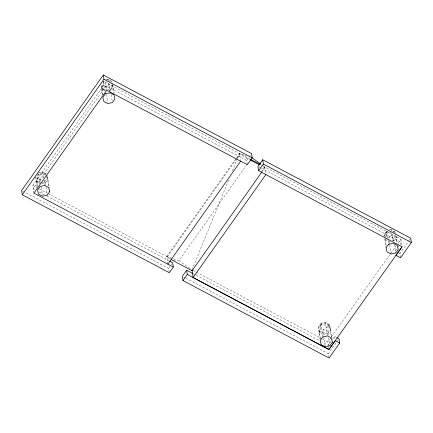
<?xml version="1.0" encoding="UTF-8"?>
<svg xmlns="http://www.w3.org/2000/svg" width="433" height="433" viewBox="0 0 433 433"><rect width="100%" height="100%" fill="white"/><g stroke="black" fill="none" stroke-linecap="round" stroke-linejoin="round"><path stroke-width="0.32" stroke-dasharray="2.17 1.62" d="M40.605 181.492L40.751 178.493M389.126 238.356L389.256 236.31M323.446 329.015L323.354 333.686L325.215 346.741M105.988 85.858L105.852 89.745M37.422 186.255L36.767 181.687L38.299 173.514M46.959 175.181L45.373 182.829L45.844 186.087M102.848 94.914L102.004 89.046L103.584 81.399L104.743 81.144M320.382 338.741L319.446 332.219L321.032 323.586L321.373 323.137L325.134 322.32L328.847 324.306L329.508 325.134L330.655 329.74L331.689 336.912M320.144 339.878L318.45 328.144L321.026 324.555L325.676 323.548L329.654 325.697L328.073 333.345L328.355 335.299M392.72 240.889L393.884 240.634L395.334 233.641M109.441 90.437L110.599 90.183L112.066 83.163M386.193 246.014L385.256 239.498L385.657 237.587M385.787 236.948L386.988 230.583L384.401 234.302L384.65 238.063M191.992 269.851L229.322 178.537M232.391 171.03L237.246 159.149M237.501 158.521L239.546 153.52L246.897 155.988M321.162 323.289L318.58 326.996L318.45 328.144L319.446 332.219L323.429 334.357L328.073 333.345L330.655 329.74L329.735 327.911L327.689 326.303M385.906 236.618L386.913 235.049M103.655 84.592L102.307 86.946L102.004 89.046L105.971 91.195M38.418 177.238L37.07 179.587L36.767 181.687L40.729 183.825M33.926 193.129L32.816 185.438L105.592 82.492L250.106 159.111M167.88 264.168L166.77 256.482L236.045 158.473M236.434 157.921L239.546 153.52L240.656 161.206M236.559 158.776L166.894 257.337L170.413 259.199M236.948 158.224L239.671 154.37L249.646 159.658M169.211 272.097L168.681 268.433L170.867 265.348M171.23 264.834L171.961 263.805M247.211 164.118L246.68 160.459L250.426 155.16M173.503 258.75L179.013 260.601L246.372 165.309M261.272 171.841L264.774 166.884L263.215 165.774M262.171 171.592L264.893 167.739L263.134 166.808M321.102 327.759L319.749 330.119L319.446 332.219L328.073 333.345L326.173 328.425M395.372 251.07L398.024 247.319M398.403 246.783L399.535 245.175M399.913 244.64L401.429 242.496L261.559 168.34M329.064 358.021L328.447 353.75L337.15 341.448M337.529 340.912L338.287 339.845M400.574 257.765L399.962 253.494L408.812 240.964M409.196 240.423L409.964 239.33M331.283 341.112L328.328 345.285L321.751 341.799M332.766 339.028L334.612 336.419L336.273 337.302M328.479 346.351L327.835 341.864L330.964 337.469M331.353 336.917L390.382 253.922M390.772 253.37L396.244 245.679M397.808 243.481L400.936 239.081L263.015 165.953M102.848 82.427L103.584 81.399L106.897 81.832M107.952 89.831L110.599 90.183L113.175 86.584L112.759 84.841M392.558 240.461L393.884 240.634L396.46 237.051L396.033 235.319M390.571 229.955C391.611 228.933 395.183 231.417 395.464 233.008M107.303 79.504C108.347 78.487 111.92 80.928 112.201 82.524M324.761 322.666L325.134 322.32M42.077 172.15L42.45 171.804L46.152 173.79L44.41 173.411M384.688 233.793L386.339 232.673M318.861 326.487L320.517 325.367M101.149 85.582L102.004 89.046L109.933 83.975M35.755 177.037L36.767 181.687L43.56 177.351M319.446 332.219L329.654 325.697L331.44 338.086M390.398 241.392L389.24 241.646L385.256 239.498L386.956 238.415M387.524 238.053L393.765 234.085M38.689 172.637L42.45 171.804M105.804 79.569L107.676 79.158M389.072 230.02L390.945 229.614M388.011 231.595L386.853 231.85L384.277 235.455L384.558 236.607M41.893 183.576L45.373 182.829L47.955 179.24L47.1 175.76M321.373 323.137L322.033 323.256M109.646 80.76L111.389 81.133M327.104 323.927L328.847 324.306M392.915 231.233L394.658 231.612M45.633 175.008L38.342 174.061L35.771 177.627L37.178 187.408M102.004 89.046L107.292 89.745M36.767 181.687L41.4 182.304M42.066 182.39L45.373 182.829L44.377 179.727M329.654 325.697L321.026 324.555L322.812 336.944M390.831 232.386L386.853 231.85L387.984 239.676M166.77 256.482L171.668 258.128M38.981 172.621L39.343 172.751M398.815 252.888L399.962 253.494M260.081 164.399L262.528 165.698M258.571 166.759L260.964 168.026M246.68 160.459L106.085 85.907L33.309 188.853L35.095 189.806M32.816 185.438L36.984 187.646M39.365 188.912L47.7 193.334M48.296 193.648L171.814 259.156M173.563 260.081L175.305 261.007M193.188 270.484L321.876 338.709M322.471 339.023L327.835 341.864M39.268 192.014L44.626 194.855M47.008 196.122L169.114 260.877M193.242 273.678L195.635 274.944M196.23 275.264L319.359 340.533M22.846 191.121L168.681 268.433M183.549 276.936L185.34 277.883M185.936 278.202L328.447 353.75M108.212 80.386L111.627 82.216M45.822 174.569L42.991 173.032L38.342 174.061L39.657 183.186M394.896 232.694L391.481 230.838L391.107 229.685M179.013 260.601L190.958 269.11M46.461 176.826L47.955 179.24L48.989 186.412M112.261 84.749L113.175 86.584L114.117 93.1M42.618 171.874L43.652 177.595M325.302 322.39L327.456 335.932M107.839 79.234L108.115 79.851M391.984 235.714L393.884 240.634M108.705 85.263L110.599 90.183M395.989 235.823L397.305 242.918M400.936 239.081L401.867 245.549M395.838 235.612L396.872 242.783M394.447 244.548L395.67 253.024M391.86 233.447L392.893 240.618M389.613 244.255L389.164 240.981M389.705 244.905L391.026 254.036M388.076 240.326L388.639 244.239M384.748 238.713L386.063 247.838M334.612 336.419L335.229 340.69M328.734 337.908L329.859 345.729M328.571 346.99L328.939 349.555M264.774 166.884L265.878 174.575M112.483 84.478L113.608 92.305M111.254 94.746L112.385 102.572M108.591 82.995L109.906 92.121M105.592 82.492L106.615 89.571M106.442 94.454L107.568 102.28M103.584 81.399L104.997 91.179M101.1 85.653L102.415 94.784M47.051 175.836L48.74 187.57M45.941 186.742L47.159 195.213M44.025 180.204L44.778 185.421M41.2 187.083L42.423 195.559M385.229 238.854L385.256 239.498"/><path stroke-width="0.65" d="M192.647 273.364L186.666 270.192L182.358 276.303L182.975 280.573L329.064 358.021L339.661 343.044L339.044 338.774L336.831 337.599M182.975 280.573L187.283 274.462L186.666 270.192M173.303 267.047L33.926 193.129L106.702 90.178L247.297 164.729L252.163 157.845L251.551 153.574L103.319 74.979L21.65 190.488L22.267 194.758L169.298 272.709L173.303 267.047L172.686 262.771L169.709 261.196M22.267 194.758L103.936 79.25L103.319 74.979M167.88 264.168L240.656 161.206M261.781 172.145L192.117 270.706L170.997 259.513M402.046 246.772L395.989 255.34L400.574 257.765L411.35 242.512L410.733 238.242L262.712 159.761L257.976 166.44L258.593 170.71L402.046 246.772L328.939 349.555L193.102 277.537L265.878 174.575M258.593 170.71L263.329 164.031L262.712 159.761M103.936 79.25L252.163 157.845M263.329 164.031L411.35 242.512M250.696 159.425L260.081 164.399M250.231 159.966L259.616 164.941M339.661 343.044L335.229 340.69L328.939 349.555L187.283 274.462M251.79 157.639L260.617 163.928M191.992 269.851L193.102 277.537M105.371 93.788L102.794 97.387L103.79 101.43L107.757 103.584L112.385 102.572L114.962 98.968L113.982 94.908L109.998 92.776L105.371 93.788M388.639 244.239L386.063 247.838L387.042 251.882L391.026 254.036L395.67 253.024L398.246 249.435L397.25 245.392L393.267 243.227L388.639 244.239M332.441 342.13L329.859 345.729L325.215 346.741L321.226 344.608L320.236 340.533L322.812 336.944L327.456 335.932L331.44 338.086L332.441 342.13M49.735 191.63L47.159 195.213L42.515 196.209L38.548 194.076L37.552 190.017L40.128 186.444L44.778 185.421L48.74 187.57L49.735 191.63"/></g></svg>
